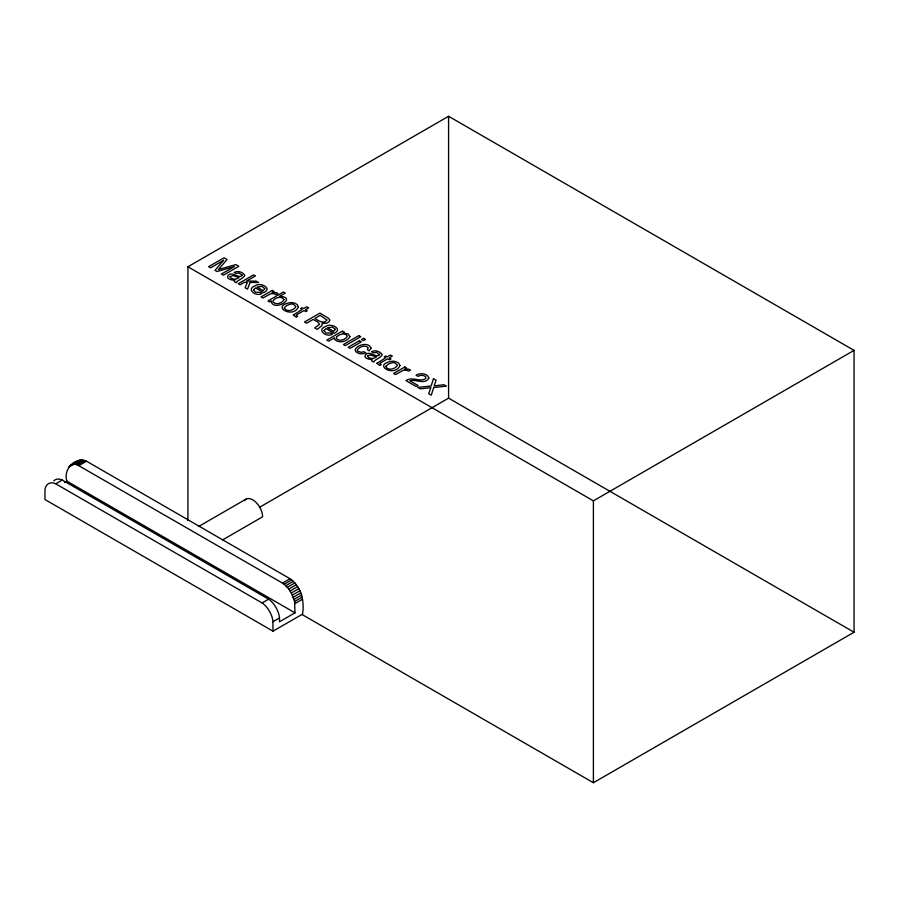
<?xml version="1.0" encoding="UTF-8"?>
<svg xmlns="http://www.w3.org/2000/svg" width="899" height="899" viewBox="0 0 899 899"><rect width="100%" height="100%" fill="white"/><g stroke="black" fill="none" stroke-linecap="round" stroke-linejoin="round"><path stroke-width="1.35" d="M272.993 631.177L272.948 621.063A17.688 10.215 60 0 0 262.688 603.296L55.255 483.538A17.688 10.215 60 0 0 44.995 489.461L44.95 499.518L272.993 631.177L302.536 614.129C304.671 601.262 301.3 586.395 290.029 578.731L86.529 461.209C75.145 456.243 62.739 469.638 66.942 481.179L294.984 612.837L279.51 621.771L279.465 617.298A17.688 10.215 60 0 0 269.206 599.532L61.773 479.774A17.688 10.215 60 0 0 53.749 480.864M77.112 461.659L78.348 460.749M187.925 520.588L187.925 266.767L448.579 116.274L854.05 350.363L854.05 632.233L593.396 782.726L302.042 614.511M69.56 466.019L79.775 460.164M68.538 467.244L72.853 464.761M70.796 465.109L73.819 464.289L81.371 459.928M73.819 464.289L75.538 464.401L83.09 460.052M75.538 464.401L77.348 464.862L84.899 460.513M78.977 465.57L86.529 461.209M55.794 483.786L62.312 480.032M64.559 482.549L66.942 481.179M198.589 526.522L245.899 499.203M259.451 507.339L448.579 398.145L854.05 632.233M222.547 539.928L262.587 516.813A13.822 7.979 60 0 0 255.338 501.732A13.822 7.979 60 0 0 244.348 500.642M77.348 464.862L282.477 583.091L290.029 578.731M282.477 583.091L284.129 584.305L291.669 579.945M284.129 584.305L285.736 585.732L293.276 581.372M285.736 585.732L287.275 587.339L294.827 582.979M262.148 602.926L268.666 599.172M287.275 587.339L288.736 589.103L296.288 584.743M288.736 589.103L290.085 591.003L297.636 586.654M294.984 612.837L294.602 601.521L291.31 593.014L298.861 588.654M292.389 595.104L299.94 590.744M293.31 597.239L300.85 592.879M294.052 599.386L301.592 595.026M294.602 601.521L302.154 597.161M294.962 603.6L302.514 599.251M272.993 621.715L279.51 617.95M187.925 266.767L593.396 500.855L854.05 350.363M290.085 591.003L291.31 593.014M593.396 500.855L593.396 782.726M448.579 116.274L448.579 398.145M371.017 348.138L369.275 350.801L367.433 349.745L368.129 347.553C364.972 344.677 359.589 346.609 357.364 349.722A3.281 1.888 0 0 0 357.813 351.228L361.038 352.341L363.949 351.756L365.792 352.813L363.297 353.622A5.45 3.147 0 0 1 359.825 353.667C346.048 349.902 367.365 338.777 371.017 348.138M293.377 315.032L296.119 317.19L297.603 316.324L296.299 315.47L296.681 314.785L304.019 310.548L305.817 311.582L307.357 310.694L305.559 309.661L308.694 307.851L306.784 306.75L303.648 308.559L302.131 307.683L300.592 308.571L302.109 309.447L293.377 315.032M377.007 363.308L379.738 365.466L381.221 364.601L379.917 363.747L380.299 363.061L387.638 358.825L389.436 359.858L390.975 358.971L389.177 357.937L392.324 356.128L390.413 355.026L387.267 356.836L385.75 355.959L384.21 356.847L385.727 357.723L377.007 363.308M253.496 289.95L255.563 292.276L260.159 292.355L262.025 293.434C256.282 297.299 245.461 289.085 255.17 285.815C260.058 281.803 273.105 288.321 263.665 292.658L255.428 287.905L253.496 289.95M323.977 330.641L326.045 332.967L330.641 333.046L332.495 334.125C326.764 337.99 315.931 329.776 325.652 326.506C330.54 322.494 343.587 329.012 334.147 333.349L325.91 328.596L323.977 330.641M242.134 275.072L242.078 275.701C237.932 278.712 232.538 271.037 228.121 275.308C225.435 278.847 232.347 280.499 234.875 280.106L234.212 281.522L236.37 282.747C236.729 280.364 242.595 279.173 244.809 275.645L244.708 275.083C242.494 271.914 237.651 270.397 234.178 272.408L235.943 273.431L239.134 273.071L242.134 275.072M379.513 354.386L379.468 355.015C375.321 358.027 369.927 350.352 365.5 354.633C362.825 358.173 369.725 359.814 372.253 359.42L371.59 360.836L373.759 362.072C374.119 359.69 379.974 358.487 382.199 354.959L382.086 354.397C379.872 351.228 375.04 349.722 371.557 351.723L373.321 352.745L376.524 352.386L379.513 354.386M284.455 307.672L284.387 308.233C286.77 312.47 294.085 310.335 295.883 306.604L293.591 304.368A3.63 2.101 0 0 0 290.635 304.098L286.657 305.48L284.455 307.672M385.997 366.298L385.929 366.859C388.312 371.096 395.627 368.961 397.425 365.23L395.133 362.994A3.63 2.101 0 0 0 392.178 362.724L388.199 364.106L385.997 366.298M329.776 320.1L329.045 321.786L326.551 323.213L322.1 323.438L322.067 325.438L317.28 329.405L314.717 327.933L319.572 324.303L317.931 322.145L313.178 319.403L306.57 323.224L304.48 322.011L319.898 313.11L328.517 318.235L329.776 320.1M283.949 299.547C282.5 303.311 275.645 305.491 272.959 301.761L272.925 301.075C274.802 297.569 281.679 295.546 283.949 299.547M271.161 301.12C273.217 312.526 298.254 297.457 279.69 296.299L285.286 293.074L283.455 292.006L267.981 300.94L269.722 301.952L271.161 301.12M298.401 306.829C293.209 319.426 269.767 305.806 290.635 302.603A6.563 3.787 0 0 1 294.928 303.266L297.131 304.525L298.401 306.829M399.943 365.455C394.751 378.052 371.309 364.432 392.178 361.229A6.563 3.787 0 0 1 396.47 361.892L398.673 363.151L399.943 365.455M230.178 276.51L230.065 277.083C231.987 279.859 236.538 279.656 239.01 277.611L233.201 275.588L230.178 276.51M367.556 355.824L367.444 356.409C369.377 359.184 373.917 358.971 376.389 356.925L370.579 354.903L367.556 355.824M264.8 288.624L263.227 290.669L256.979 287.062L261.991 286.388L264.8 288.624M335.282 329.315L333.709 331.36L327.461 327.753L332.473 327.079L335.282 329.315M326.843 319.977C324.303 324.741 317.808 320.426 314.92 318.392L320.19 315.358L326.843 319.977M428.879 378.029C425.306 385.21 415.765 378.861 409.888 380.805L418.091 385.547L416.304 386.581L405.988 380.625C412.102 376.142 419.9 382.547 425.766 378.558L425.744 376.838L423.766 375.58L420.597 375.332L417.979 376.344L416.057 375.231C419.9 372.725 427.351 373.119 428.879 378.029M349.913 336.642C347.497 341.8 338.316 343.89 334.495 339.137L334.45 337.867L328.708 341.182L326.82 340.092L342.497 331.046L344.328 332.102L342.834 332.967L348.138 333.922L349.913 336.642M433.475 378.693L431.138 386.008L417.72 387.39L420.238 388.84L430.846 387.649L428.666 393.706L431.25 395.2L433.734 387.514L446.421 386.154L443.926 384.727L434.127 385.873L436.094 380.198L433.475 378.693M250.034 282.466L247.551 289.141L245.135 287.747L247.292 282.455L244.258 282.376L240.044 284.814L238.235 283.769L253.642 274.869L255.462 275.914L246.506 281.084L256.136 281.117L258.541 282.511L250.034 282.466M336.518 337.035L336.248 338.384C339.013 341.946 345.227 339.912 347.25 336.529L347.228 335.855C344.62 332.293 339.047 334.349 336.518 337.035M223.559 260.283L214.985 270.341L217.052 271.543L234.448 266.565L221.412 274.049L223.39 275.195L238.808 266.295L235.853 264.587L218.412 269.576L227.02 259.496L224.031 257.766L208.613 266.666L210.613 267.812L223.559 260.283M272.262 290.433L261.025 296.928L262.913 298.019L270.7 293.737L273.88 293.647L275.937 294.625L277.926 293.479L276.117 292.602L272.116 292.591L274.06 291.467L272.262 290.433M358.87 335.619L343.452 344.519L345.351 345.609L360.757 336.709L358.87 335.619M359.364 340.788L348.183 347.239L350.104 348.351L361.286 341.89L359.364 340.788M363.601 338.339L361.454 339.575L363.376 340.687L365.511 339.451L363.601 338.339M404.865 366.994L393.627 373.49L395.515 374.58L403.303 370.298L406.483 370.208L408.539 371.186L410.54 370.04L408.719 369.163L404.719 369.152L406.663 368.028L404.865 366.994"/></g></svg>
